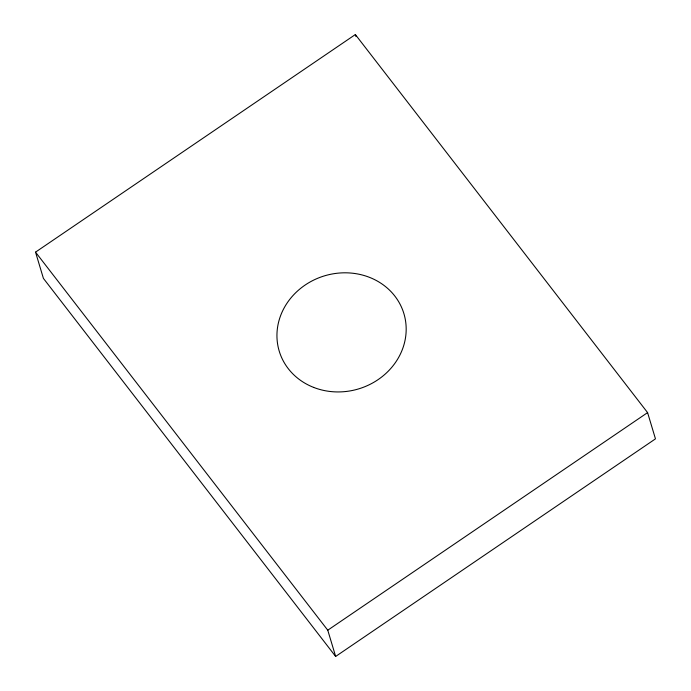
<?xml version="1.0" encoding="UTF-8"?>
<svg xmlns="http://www.w3.org/2000/svg" width="691" height="691" viewBox="0 0 691 691"><rect width="100%" height="100%" fill="white"/><g stroke="black" fill="none" stroke-linecap="round" stroke-linejoin="round"><path stroke-width="1.04" d="M35.535 252.137L355.355 34.55L647.588 412.613L655.465 438.863L335.645 656.45L43.412 278.387L35.535 252.137L327.767 630.201L335.645 656.45M327.767 630.201L647.588 412.613M355.355 34.55L355.96 36.571M313.662 387.409A65.101 59.046 -16.7 0 0 405.988 324.597A65.101 59.046 -16.7 0 0 305.033 285.115A65.101 59.046 -16.7 0 0 313.662 387.409"/></g></svg>
